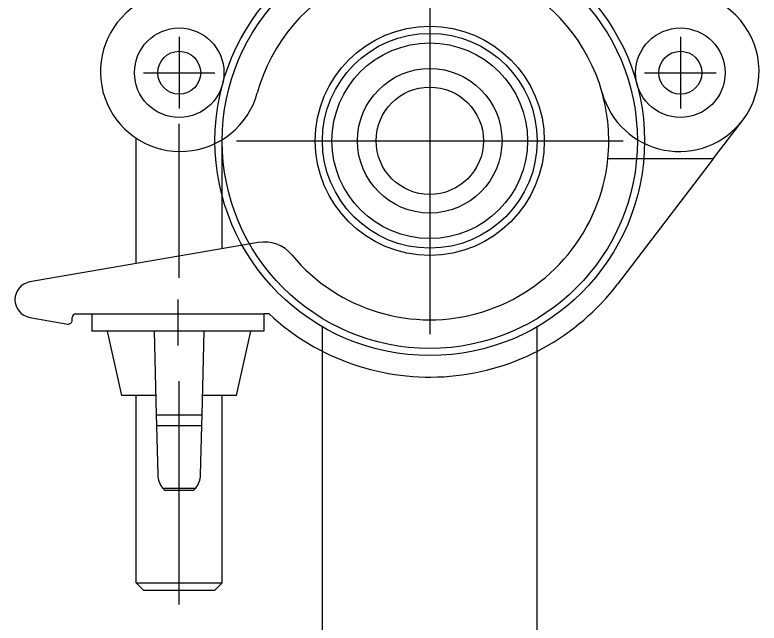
# Model space of a CAD drawing. Header units: millimetres. Extents: x -97344 to -49824, y -57049 to -40247.
# Drawn here: x -63597.6 to -63493.7, y -53177.5 to -53092.6 of the extents above; entities that cross this region are included whole.
import ezdxf

# ---------------------------------------------------------------- set-up
doc = ezdxf.new("R2010")
doc.units = ezdxf.units.MM
doc.header["$LTSCALE"] = 200
doc.linetypes.add('DOT_CENTER', pattern=[14, 12, -1, 0, -1])
doc.layers.add('1', color=7, linetype='Continuous')
doc.layers.add('DIM', color=3, linetype='Continuous')

# ---------------------------------------------------------------- blocks, each defined once
blk = doc.blocks.new('2203')
at = {"color": 7, "linetype": 'Continuous'}
for p, q in [((-55418.75308149445, -57390.57556651305), (-55418.75300946513, -57192.34433790137)), ((-55388.75308149456, -57390.57564958628), (-55388.75300946271, -57192.34435067249))]:
    blk.add_line(p, q, dxfattribs=at)
for centre, radius in [((-55403.75299853302, -57166.45998830365), 29.99999999988), ((-55403.75299853302, -57166.45998819697), 29.00000000089999), ((-55403.75299853302, -57166.45998819697), 15.99999999892), ((-55403.75299853302, -57166.45998321349), 14.99999999994), ((-55403.75299853302, -57166.45998268772), 13.66023587226), ((-55403.75299853302, -57166.45998203746), 10.09252271306), ((-55403.75299853302, -57166.45998187745), 7.49444649952)]:
    blk.add_circle(centre, radius, dxfattribs=at)
blk = doc.blocks.new('23-D0285-B_SCREW-BASE-BAR_CLAMP_Absen-M2_9', base_point=(-97.2499998101745, -170.8494758670883))
at = {"color": 7, "linetype": 'Continuous'}
for p, q in [((-97.24999980636652, -169.7776790858259), (-97.2499998101745, -154.8494758670883)), ((-97.24999980609311, -170.8494758670883), (-97.24999980636652, -169.7776790858259))]:
    blk.add_line(p, q, dxfattribs=at)
blk = doc.blocks.new('HEX-BOLT_DIN-931_M12x30_A2-70_STAINLESS-STEEL', base_point=(-120.4499998869841, -172.349476046348))
at = {"color": 7, "linetype": 'Continuous'}
for p, q in [((-120.4499998869841, -162.84947587584), (-120.4499998869841, -153.3494757053317)), ((-114.7499998869838, -153.3494758758417), (-120.4499998869841, -153.3494757053317)), ((-112.9499998869841, -156.8494758758397), (-112.9499998869839, -154.4776960871335)), ((-112.9499998869841, -162.84947587584), (-112.9499998869841, -156.8494758758397)), ((-112.9499998869841, -162.84947587584), (-120.4499998869841, -162.84947587584)), ((-120.4499998869841, -172.349476046348), (-120.4499998869841, -162.84947587584)), ((-112.9499998869841, -168.8494758758397), (-112.9499998869841, -162.84947587584)), ((-112.9499998869839, -171.2212556645499), (-112.9499998869841, -168.8494758758397)), ((-114.7499998869838, -172.3494758758417), (-120.4499998869841, -172.349476046348))]:
    blk.add_line(p, q, dxfattribs=at)
blk = doc.blocks.new('23-D0479-B_BASE-BAR_CLAMP_Absen-M2_9__19', base_point=(-97.24999981333777, -185.2494758794204))
at = {"color": 7, "linetype": 'Continuous'}
for p, q in [((-95.24999981384792, -140.4494758794205), (-66.74999989269897, -140.4494758721504)), ((-97.2499998101745, -154.8494758670883), (-97.24999981333777, -142.4494758799305)), ((-97.24999980636652, -169.7776790858259), (-97.2499998101745, -154.8494758670883)), ((-97.24999980609311, -170.8494758670883), (-97.24999980636652, -169.7776790858259)), ((-97.24999980293025, -183.2494758799306), (-97.24999980609311, -170.8494758670883)), ((-95.24999980242006, -185.2494758794204), (-66.7499998812711, -185.2494758721505))]:
    blk.add_line(p, q, dxfattribs=at)
at = {"color": 140, "linetype": 'Continuous'}
blk.add_line((-95.24999981384792, -140.4494758794205), (-95.24999980242006, -185.2494758794204), dxfattribs=at)
at = {"color": 7, "linetype": 'Continuous'}
for centre, start, end in [((-95.24999981333777, -142.4494758794205), 90.00000001461487, 180.0000000146104), ((-95.24999980293022, -183.2494758794204), 180.0000000146161, 270.0000000146154)]:
    blk.add_arc(centre, 2, start, end, dxfattribs=at)
at = {"layer": '1', "color": 1, "linetype": 'DOT_CENTER'}
blk.add_line((-97.24999981384792, -162.8494758794204), (-64.7499998812711, -162.8494758794204), dxfattribs=at)
blk = doc.blocks.new('23-B0031-A_CLAMP-Ø50-H-30_MAX-500KG_STEEL_Black__20', base_point=(-208.9999998869838, -208.8494758758417))
at = {"color": 7, "linetype": 'Continuous'}
for p, q in [((-170.9199620536493, -106.9917928644108), (-171.8369536902995, -112.3156514505635)), ((-160.4599250635447, -138.8974919873487), (-165.9554240111141, -106.9917928644108)), ((-171.3442094593672, -112.9005226640754), (-170.9376930323817, -112.9005226640754)), ((-170.4376930323817, -113.4005226640754), (-170.4376930323817, -115.6505226640754)), ((-172.8376930323817, -117.8494758758417), (-172.8376930323817, -115.6505226640754)), ((-170.4376930323817, -115.6505226640754), (-172.8376930323817, -115.6505226640754)), ((-170.4376930323817, -115.6505226640754), (-170.4376930323817, -139.6505226640754)), ((-181.8376930323817, -119.8494758758417), (-172.8376930323817, -117.8494758758417)), ((-172.8376930323817, -124.3494758758417), (-172.8376930323817, -117.8494758758417)), ((-181.8376930323817, -121.8494758758417), (-181.8376930323817, -119.8494758758417)), ((-208.9999998869838, -122.8494758758417), (-207.9999998869838, -121.8494758758417)), ((-207.9999998869838, -121.8494758758417), (-207.9999998869838, -127.8494758758417)), ((-207.9999998869838, -121.8494758758417), (-181.8376930323817, -121.8494758758417)), ((-181.8376930323817, -124.5740556406585), (-181.8376930323817, -121.8494758758417)), ((-163.3963081290886, -121.8494758758417), (-145.8974370357335, -121.8494758758417)), ((-208.9999998869838, -122.8494758758417), (-208.9999998869838, -132.8494758758417)), ((-186.0013041392029, -124.6779515076761), (-192.9125296584441, -124.8504094411991)), ((-184.5446603252251, -124.6416034271022), (-186.0013041392029, -124.6779515076761)), ((-172.8376930323817, -124.3494758758417), (-184.5446603252251, -124.6416034271022)), ((-172.8376930323817, -131.3494758758417), (-172.8376930323817, -124.3494758758417)), ((-195.0445995790912, -125.8173431306474), (-195.0445995790912, -129.881608621036)), ((-207.9999998869838, -127.8494758758417), (-207.9999998869838, -133.8494758758417)), ((-192.9125296584441, -130.8485423104843), (-186.0013041392029, -131.0210002440073)), ((-186.0013041392029, -131.0210002440073), (-184.5446603252251, -131.0573483245811)), ((-184.5446603252251, -131.0573483245811), (-172.8376930323817, -131.3494758758417)), ((-181.8376930323817, -133.8494758758417), (-181.8376930323817, -131.1248961110249)), ((-172.8376930323817, -137.8494758758417), (-172.8376930323817, -131.3494758758417)), ((-208.9999998869838, -132.8494758758417), (-207.9999998869838, -133.8494758758417)), ((-207.9999998869838, -133.8494758758417), (-181.8376930323817, -133.8494758758417)), ((-181.8376930323817, -135.8494758758417), (-181.8376930323817, -133.8494758758417)), ((-161.3294050621245, -133.8494758758417), (-146.0973966660421, -133.8494758758417)), ((-181.8376930323817, -135.8494758758417), (-172.8376930323817, -137.8494758758417)), ((-172.8376930323817, -139.6505226640754), (-172.8376930323817, -137.8494758758417)), ((-99.2499998869838, -137.8494758758417), (-123.9789424356637, -137.8494758758417)), ((-170.4376930323817, -139.6505226640754), (-172.8376930323817, -139.6505226640754)), ((-170.4376930323817, -140.4005226640754), (-170.4376930323817, -139.6505226640754)), ((-97.24999981333777, -142.4494758799305), (-97.2499998869838, -139.8494758758417)), ((-97.2499998101745, -154.8494758670883), (-97.24999981333777, -142.4494758799305)), ((-120.4499998869841, -153.3494757053317), (-121.8215328863716, -153.3494758758417)), ((-114.7499998869838, -153.3494758758417), (-120.4499998869841, -153.3494757053317)), ((-112.9499998869841, -156.8494758758397), (-112.9499998869839, -154.4776960871335)), ((-97.24999980636652, -169.7776790858259), (-97.2499998101745, -154.8494758670883)), ((-112.9499998869841, -162.84947587584), (-112.9499998869841, -156.8494758758397)), ((-112.9499998869841, -168.8494758758397), (-112.9499998869841, -162.84947587584)), ((-112.9499998869839, -171.2212556645499), (-112.9499998869841, -168.8494758758397)), ((-97.24999980609311, -170.8494758670883), (-97.24999980636652, -169.7776790858259)), ((-97.24999980293025, -183.2494758799306), (-97.24999980609311, -170.8494758670883)), ((-120.4499998869841, -172.349476046348), (-121.8215328863716, -172.3494758758417)), ((-114.7499998869838, -172.3494758758417), (-120.4499998869841, -172.349476046348)), ((-97.2499998869838, -185.8494758758417), (-97.24999980293025, -183.2494758799306)), ((-148.7499998869838, -202.4506372777212), (-148.7499998869838, -187.7241618035072)), ((-99.2499998869838, -187.8494758758417), (-123.9789424356637, -187.8494758758417)), ((-148.7499998869838, -202.4506372777212), (-166.267452503085, -189.0849783631611)), ((-148.7499998869838, -202.4506372777212), (-143.3608352041398, -206.562521497638))]:
    blk.add_line(p, q, dxfattribs=at)
at = {"color": 140, "linetype": 'Continuous'}
for p, q in [((-186.0013041392029, -124.6779515076761), (-186.0013041392029, -131.0210002440073)), ((-184.5446603252251, -124.6416034271022), (-184.5446603252251, -131.0573483245811)), ((-194.7529931463915, -125.5404445912389), (-194.7529931463915, -130.1585071604444))]:
    blk.add_line(p, q, dxfattribs=at)
for centre in [(-136.7499998869838, -127.8494758758417), (-136.7499998869838, -197.8494758758417)]:
    blk.add_circle(centre, 6.25, dxfattribs=at)
at = {"color": 7, "linetype": 'Continuous'}
for centre in [(-136.7499998869838, -127.8494758758417), (-136.7499998869838, -197.8494758758417)]:
    blk.add_circle(centre, 3, dxfattribs=at)
for centre, radius, start, end in [((-168.4376930323817, -107.4193436521682), 2.518820988092796, 9.772843562437307, 170.2271564375626), ((-171.3442094593672, -112.4005226640754), 0.5000000000000635, 170.2271564375645, 270), ((-170.9376930323817, -113.4005226640754), 0.5, 0, 90), ((-136.5932961792438, -128.0061795835817), 11.15670370773995, 332.5737564282917, 254.50946377406), ((-192.8376930323817, -127.8494758758417), 3.000000000000073, 129.6750988955212, 137.3609436494348), ((-192.8376930323817, -127.8494758758417), 3.000000000000047, 91.42942255179814, 129.6750988955212), ((-192.8376930323817, -127.8494758758417), 3.000000000000023, 222.6390563505652, 230.3249011044774), ((-192.8376930323817, -127.8494758758417), 2.999999999999985, 230.3249011044774, 268.5705774482018), ((-124.0277422120286, -134.5268477522389), 2.999999999999941, 152.5737564282936, 231.8818639741309), ((-146.2499998869823, -162.8494758758429), 32.99999999999998, 50.48234720283067, 51.88186397413202), ((-123.9789424356637, -135.8494758758417), 1.999999999999995, 230.4823472028249, 270), ((-99.2499998869838, -139.8494758758417), 2, 0, 90), ((-165.3873673728673, -139.7462041224677), 4.99999999999994, 309.6363167841793, 9.772843562436261), ((-146.2499998869838, -162.8494758758417), 25.00000000000003, 25.20928558710927, 74.50946377406012), ((-146.2499998869838, -162.8494758758417), 33.00000000000002, 137.1351522400376, 232.6566938873853), ((-146.2499998869838, -162.8494758758417), 25.00000000000005, 129.6363167841781, 264.2608295227332), ((-121.8215328863716, -151.3494758758417), 1.999999999999953, 205.2092855871078, 270), ((-114.7499998869838, -155.3494758758417), 1.99999999999994, 25.84193276317035, 90), ((-114.7499998869838, -170.3494758758417), 2, 270, 334.1580672368304), ((-121.8215328863716, -174.3494758758417), 2, 90, 154.7907144128892), ((-146.2499998869838, -162.8494758758417), 24.99999999999997, 285.4905362259399, 334.790714412891), ((-99.2499998869838, -185.8494758758417), 2, 270, 0), ((-146.2499998869838, -162.8494758758417), 25, 264.2608295227332, 285.4905362259399), ((-136.5932961792438, -197.6927721681017), 11.15670370774002, 105.4905362259398, 232.656693887385), ((-123.9789424356637, -189.8494758758417), 2, 90, 129.5176527971767), ((-124.0277422120286, -191.1721039994444), 2.99999999999993, 128.1181360258704, 207.4262435717082), ((-146.2499998869823, -162.8494758758405), 33.00000000000002, 308.118136025868, 309.5176527971692), ((-136.5932961792438, -197.6927721681017), 11.15670370774001, 232.656693887385, 27.42624357170834)]:
    blk.add_arc(centre, radius, start, end, dxfattribs=at)
at = {"layer": '1', "color": 1, "linetype": 'DOT_CENTER'}
for p, q in [((-136.7499998869838, -122.8494758758417), (-136.7499998869838, -132.8494758758417)), ((-210.9999998869838, -127.8494758758417), (-179.8376930323817, -127.8494758758414)), ((-168.4376930323817, -127.6505226640754), (-174.8376930323817, -127.6505226640754)), ((-165.3963081290886, -127.8494758758417), (-143.8974370357335, -127.8494758758417)), ((-131.7499998869838, -127.8494758758417), (-141.7499998869838, -127.8494758758417)), ((-146.2499998869838, -135.8494758758417), (-146.2499998869838, -189.8494758758417)), ((-119.2499998869838, -162.8494758758417), (-173.2499998869838, -162.8494758758417)), ((-136.7499998869838, -192.8494758758417), (-136.7499998869838, -202.8494758758417)), ((-131.7499998869838, -197.8494758758417), (-141.7499998869838, -197.8494758758417))]:
    blk.add_line(p, q, dxfattribs=at)
blk = doc.blocks.new('23-A0237-B_BASE-BAR_CLAMP_Absen-M2_9__21', base_point=(-208.9999998869838, -208.8494758758417))
for name, p in [('23-B0031-A_CLAMP-Ø50-H-30_MAX-500KG_STEEL_Black__20', (-208.9999998869838, -208.8494758758417)), ('23-D0479-B_BASE-BAR_CLAMP_Absen-M2_9__19', (-97.24999981333772, -185.2494758794204)), ('HEX-BOLT_DIN-931_M12x30_A2-70_STAINLESS-STEEL', (-120.4499998869841, -172.349476046348)), ('23-D0285-B_SCREW-BASE-BAR_CLAMP_Absen-M2_9', (-97.24999981017449, -170.8494758670882))]:
    blk.add_blockref(name, p)
blk = doc.blocks.new('23-A0281-B_CLAMP_TILE-TUBE-Ø50_Absen-X5__24', base_point=(-208.9999998869838, -208.8494758758417))
blk.add_blockref('23-A0237-B_BASE-BAR_CLAMP_Absen-M2_9__21', (-208.9999998869838, -208.8494758758417))

msp = doc.modelspace()

# ---------------------------------------------------------------- block references
at = {"rotation": 90}
msp.add_blockref('23-A0281-B_CLAMP_TILE-TUBE-Ø50_Absen-X5__24', (-63493.66491949249, -53172.93893887776), dxfattribs=at)
at = {"layer": 'DIM', "color": 3}
msp.add_blockref('2203', (-8135.911920959472, 4056.271049319213), dxfattribs=at)

doc.saveas('drawing.dxf')
